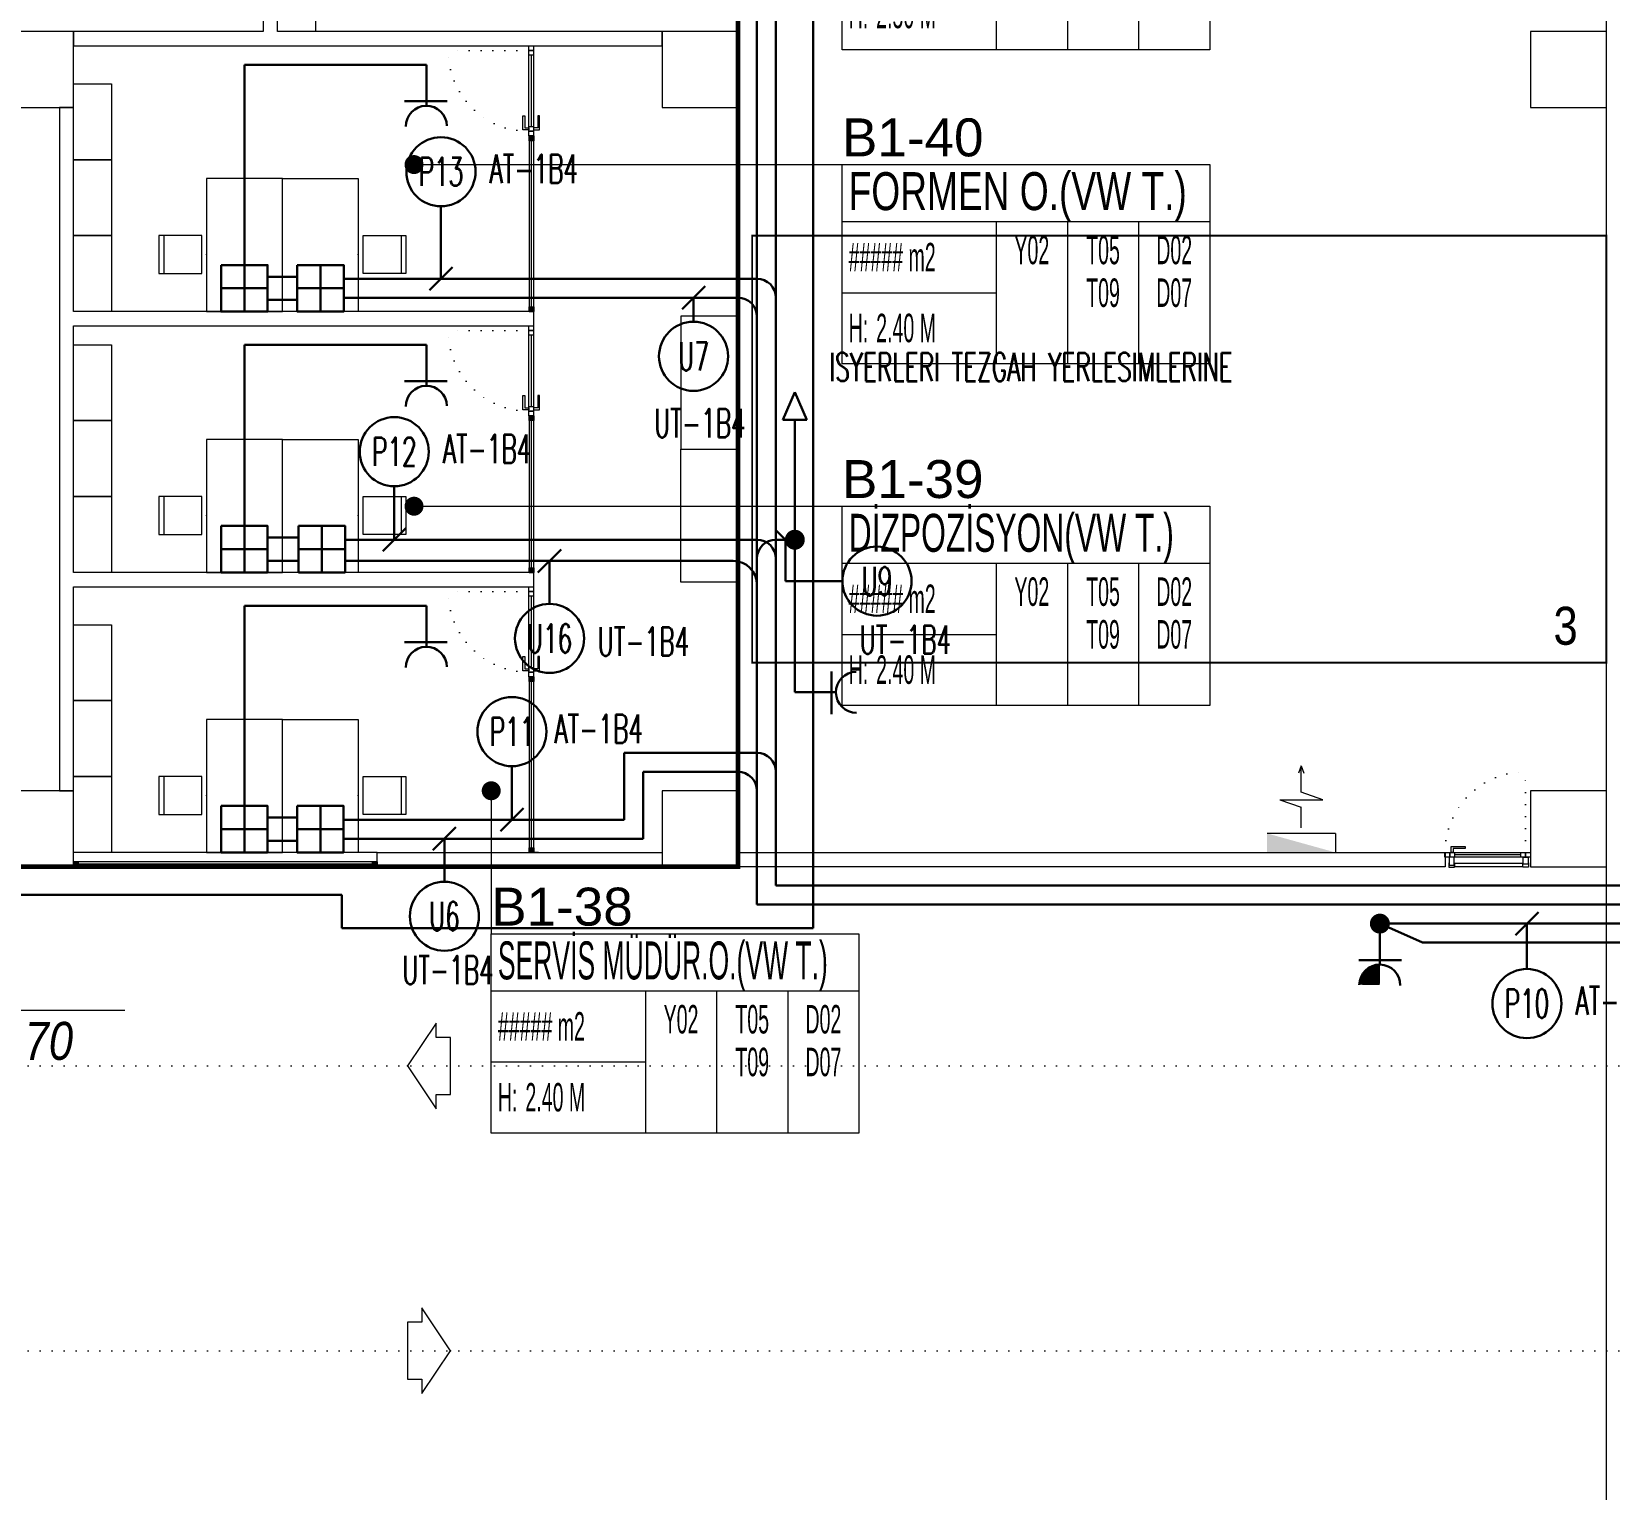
# Model space of a CAD drawing. Header units: metres. Extents: x -13194 to 152406, y -14653 to 29421.
# Drawn here: x 59696 to 61358, y 144 to 1680 of the extents above; entities that cross this region are included whole.
import ezdxf
from ezdxf.enums import TextEntityAlignment as Align
from ezdxf.xclip import XClip

# ---------------------------------------------------------------- set-up
doc = ezdxf.new("R2010")
doc.units = ezdxf.units.M
doc.header["$LTSCALE"] = 100
doc.header["$MEASUREMENT"] = 0
doc.header["$XCLIPFRAME"] = 0
for name, pattern in [('DOT2', [0.125, 0, -0.125]), ('DOT5', [0.75, 0, -0.75]), ('HIDDEN', [0.375, 0.25, -0.125])]:
    doc.linetypes.add(name, pattern=pattern)
doc.layers.get('0').update_dxf_attribs({"color": 9, "lineweight": 9})
for name, color, linetype, lineweight in [('00', 9, 'Continuous', 9), ('01', 9, 'Continuous', 9), ('05', 9, 'Continuous', 9), ('06B', 9, 'Continuous', 9), ('06D', 9, 'Continuous', 9), ('10', 9, 'Continuous', 9), ('15', 9, 'Continuous', 9), ('20', 9, 'DOT2', 9), ('21', 9, 'Continuous', 9), ('21_mahal200', 9, 'Continuous', 9), ('32-ekipman', 9, 'Continuous', 9), ('E-DUVARA MONTE PRİZ KUTUSU', 7, 'Continuous', 30), ('E-ETANŞ PRİZ', 7, 'Continuous', 30), ('E-KABLO', 7, 'Continuous', 30), ('E-LINYE', 7, 'Continuous', 30), ('E-PRİZ', 7, 'Continuous', 30)]:
    doc.layers.add(name, color=color, linetype=linetype, lineweight=lineweight)
doc.styles.add('Arial', font='arial.ttf', dxfattribs={"height": 2.5})
doc.styles.add('E-YAZI', font='txttw.shx')
doc.styles.add('MuuM_TEXT-ITALIC', font='ARIALNI.TTF')
doc.styles.add('MuuM_TEXT-STANDART', font='ARIALN.TTF')
doc.dimstyles.new('MuuM_DIM200', dxfattribs={"dimscale": 20, "dimtxt": 2, "dimasz": 1, "dimexe": 1, "dimexo": 1, "dimgap": 1, "dimtad": 1, "dimdec": 1, "dimrnd": 0.5, "dimdsep": 46, "dimtxsty": 'MuuM_TEXT-STANDART', "dimblk": 'ARCHTICK', "dimcen": 0, "dimdle": 0.15, "dimclrd": 256, "dimclre": 256, "dimclrt": 256, "dimadec": 0, "dimazin": 0, "dimtfac": 5, "dimtdec": 1, "dimtix": 1, "dimtmove": 2, "dimatfit": 3, "dimldrblk": 'DOT', "dimfxl": 3, "dimfxlon": 1, "dimtolj": 1, "dimlwd": -1, "dimlwe": -1, "dimarcsym": 0})

# ---------------------------------------------------------------- blocks, each defined once
blk = doc.blocks.new('10_DUVARA MONTE PRİZ KUTUSU')
at = {"layer": 'E-DUVARA MONTE PRİZ KUTUSU', "color": 4}
for p, q in [((0, 24.5), (0, -24.5)), ((24.5, 0), (-24.5, 0))]:
    blk.add_line(p, q, dxfattribs=at)
blk.add_lwpolyline([(-24.5, -24.5), (24.5, -24.5), (24.5, 24.5), (-24.5, 24.5)], close=True, dxfattribs=at)
blk = doc.blocks.new('100_PRİZ')
at = {"layer": 'E-PRİZ', "color": 4}
for p, q in [((-1.223, 2.136), (1.279, 2.136)), ((0, 2.4), (0, 0))]:
    blk.add_line(p, q, dxfattribs=at)
blk.add_arc((0, 3.6), 1.2, 180.75513, 0.75513, dxfattribs=at)
blk = doc.blocks.new('100_ETANŞ PRİZ')
at = {"layer": 'E-ETANŞ PRİZ', "color": 4}
for p, q in [((-1.223, 2.136), (1.279, 2.136)), ((0, 2.4), (0, 0))]:
    blk.add_line(p, q, dxfattribs=at)
at = {"layer": 'E-ETANŞ PRİZ', "color": 4, "const_width": 1.2}
blk.add_lwpolyline([(0.01, 3, -0.414214), (-0.6, 3.59)], format="xyb", dxfattribs=at)
at = {"layer": 'E-ETANŞ PRİZ', "color": 4}
blk.add_arc((0, 3.6), 1.2, 180.75513, 0.75513, dxfattribs=at)
blk = doc.blocks.new('p-kolon_80x80')
blk.add_lwpolyline([(-40, -40), (40, -40), (40, 40), (-40, 40)], close=True)
blk = doc.blocks.new('1.bod.mimari.elk')
at = {"layer": '01'}
for p in [(3700, -6990), (4400, -6990), (5315, -6990), (3700, -7790), (4400, -7790), (5315, -7790)]:
    blk.add_blockref('p-kolon_80x80', p, dxfattribs=at)
blk = doc.blocks.new('p-dilatasyon yeri')
at = {"layer": '06D'}
blk.add_lwpolyline([(5355, 80), (5355, 6454.5)], dxfattribs=at)
blk = doc.blocks.new('gr-p-birim')
blk.add_lwpolyline([(-0.5, -0.5), (0.5, -0.5), (0.5, 0.5), (-0.5, 0.5)], close=True)
blk = doc.blocks.new('YD-72-20')
at = {"linetype": 'Continuous'}
for p, q in [((0, 0.714), (-0.028, 0.634)), ((0, 0.714), (0.028, 0.634)), ((0, 0.434), (0, 0.714)), ((-0.225, 0.355), (0.225, 0.355)), ((-0.225, 0.355), (0, 0.276)), ((0.225, 0.355), (0, 0.434)), ((0, 0.058), (0, 0.276)), ((0.36, 0), (-0.36, 0)), ((0.36, 0), (0.36, -0.2))]:
    blk.add_line(p, q, dxfattribs=at)
blk.add_solid([(0.36, -0.2), (-0.36, 0), (-0.36, -0.2)])
blk = doc.blocks.new('b1 yan.dol')
at = {"xscale": 100, "yscale": 100, "zscale": 100}
blk.add_blockref('YD-72-20', (61033.6, -18676.4), dxfattribs=at)
blk = doc.blocks.new('K-AL-01A')
at = {"layer": '06B'}
blk.add_lwpolyline([(2634.7, 4254.3), (2634.7, 4260.5), (2619.7, 4260.5), (2619.7, 4258.6), (2632.5, 4258.6), (2632.5, 4258.6), (2632.5, 4254.3), (2634.7, 4254.3)], dxfattribs=at)
at = {"layer": '06D'}
for p, q in [((2638, 4254.3), (2551.1, 4254.3)), ((2551.1, 4249.3), (2638, 4249.3))]:
    blk.add_line(p, q, dxfattribs=at)
for points in [[(2553.6, 4243.2), (2553, 4243.2), (2553, 4239.2, 0.414214), (2553.3, 4238.8), (2558.8, 4238.8, 0.414214), (2559.2, 4239.2), (2559.2, 4243.2), (2558.6, 4243.2)], [(2636.6, 4243.2), (2637.2, 4243.2), (2637.2, 4239.2, -0.414214), (2636.8, 4238.8), (2631.3, 4238.8, -0.414214), (2631, 4239.2), (2631, 4243.2), (2631.6, 4243.2)]]:
    blk.add_lwpolyline(points, format="xyb", dxfattribs=at)
for points in [[(2553.6, 4241.8), (2558.6, 4241.8), (2558.6, 4249.3), (2553.6, 4249.3)], [(2631, 4239.4), (2559.2, 4239.4), (2559.2, 4242.5), (2631, 4242.5)], [(2636.6, 4240.7), (2631.6, 4240.7), (2631.6, 4249.3), (2636.6, 4249.3)]]:
    blk.add_lwpolyline(points, close=True, dxfattribs=at)
at = {"layer": '10'}
for points in [[(2551.1, 4254.3), (2551.1, 4249.3), (2556.1, 4249.3), (2556.1, 4254.3)], [(2556.1, 4254.3), (2556.1, 4249.3), (2561.1, 4249.3), (2561.1, 4254.3)], [(2631.1, 4254.3), (2631.1, 4249.3), (2636.1, 4249.3), (2636.1, 4254.3)], [(2636.1, 4254.3), (2636.1, 4249.3), (2641.1, 4249.3), (2641.1, 4254.3)]]:
    blk.add_lwpolyline(points, close=True, dxfattribs=at)
at = {"layer": '15'}
blk.add_lwpolyline([(2561.1, 4251.8), (2631.1, 4251.8)], dxfattribs=at)
at = {"layer": '20'}
blk.add_lwpolyline([(2556.1, 4254.3), (2556.1, 4339.3)], dxfattribs=at)
blk.add_arc((2556.1, 4254.3), 85, 0, 90, dxfattribs=at)
blk = doc.blocks.new('0_elevationtarget-p-bk')
h = blk.add_hatch(color=250)
h.paths.add_polyline_path([(1.875, 0, 0.414214), (0, 1.875), (0, 0)])
h.paths.add_polyline_path([(0, 0), (-1.875, 0, 0.414214), (0, -1.875)])
blk.add_line((0, -2.625), (0, 2.625))
blk.add_lwpolyline([(12.453, 0), (-3, 0)])
blk.add_circle((0, 0), 1.875)
at = {"style": 'Arial'}
blk.add_attdef('BITMISKOT', text='', height=2, dxfattribs=at).set_placement((4.5, 0), align=Align.BOTTOM_LEFT)
at = {"style": 'MuuM_TEXT-ITALIC'}
blk.add_attdef('FINISHINGFLOORLEVEL', text='', height=2, dxfattribs=at).set_placement((4.5, -0.592), align=Align.TOP_LEFT)
blk = doc.blocks.new('0_arrow1')
at = {"linetype": 'ByBlock', "lineweight": -2}
blk.add_lwpolyline([(15, -22.5), (-15, -22.5), (-15, -15), (-22.5, -15), (0, 0), (22.5, -15), (15, -15)], close=True, dxfattribs=at)
blk.add_point((0, 0))
blk = doc.blocks.new('prf-10x10')
blk.add_lwpolyline([(-5, -5), (5, -5), (5, 5), (-5, 5)], close=True)
at = {"color": 255}
blk.add_solid([(-5, -5), (5, -5), (-5, 5), (5, 5)], dxfattribs=at)
at = {"layer": '10'}
blk.add_point((0, 0), dxfattribs=at)
blk = doc.blocks.new('*U405')
at = {"layer": '06D'}
blk.add_lwpolyline([(-2.5, 320), (2.5, 320), (2.5, 0), (-2.5, 0)], close=True, dxfattribs=at)
at = {"layer": '15'}
blk.add_lwpolyline([(0, 315), (0, 5)], dxfattribs=at)
at = {"layer": '10', "xscale": 0.5, "yscale": 0.5, "rotation": 90}
for p in [(0, 317.5), (0, 2.5)]:
    blk.add_blockref('prf-10x10', p, dxfattribs=at)
blk = doc.blocks.new('p-al-01')
at = {"layer": '06B'}
for points in [[(27, 4.3), (27, 10.6), (42, 10.6), (42, 8.7), (29.3, 8.7), (29.3, 8.7), (29.3, 4.3), (27, 4.3)], [(27, -0.7), (27, -6.9), (42, -6.9), (42, -5), (29.3, -5), (29.3, -5), (29.3, -0.7), (27, -0.7)]]:
    blk.add_lwpolyline(points, dxfattribs=at)
at = {"layer": '06D'}
for p, q in [((115.7, 4.3), (28.8, 4.3)), ((28.8, -0.7), (115.7, -0.7))]:
    blk.add_line(p, q, dxfattribs=at)
at = {"layer": '10'}
for points in [[(25.7, -0.7), (25.7, 4.3), (20.7, 4.3), (20.7, -0.7)], [(30.7, -0.7), (30.7, 4.3), (25.7, 4.3), (25.7, -0.7)], [(110.7, -0.7), (110.7, 4.3), (105.7, 4.3), (105.7, -0.7)], [(115.7, -0.7), (115.7, 4.3), (110.7, 4.3), (110.7, -0.7)]]:
    blk.add_lwpolyline(points, close=True, dxfattribs=at)
at = {"layer": '15'}
blk.add_lwpolyline([(105.7, 1.8), (30.7, 1.8)], dxfattribs=at)
at = {"layer": '20'}
blk.add_lwpolyline([(110.7, -0.7), (110.7, -85.7)], dxfattribs=at)
blk.add_arc((110.7, -0.7), 85, 180, 270, dxfattribs=at)
blk = doc.blocks.new('*U413')
at = {"layer": '06D'}
blk.add_lwpolyline([(-2.5, 185), (2.5, 185), (2.5, 0), (-2.5, 0)], close=True, dxfattribs=at)
at = {"layer": '15'}
blk.add_lwpolyline([(0, 180), (0, 5)], dxfattribs=at)
at = {"layer": '10', "xscale": 0.5, "yscale": 0.5, "rotation": 90}
for p in [(0, 182.5), (0, 2.5)]:
    blk.add_blockref('prf-10x10', p, dxfattribs=at)
blk = doc.blocks.new('*U414')
at = {"layer": '06D'}
blk.add_lwpolyline([(-2.5, 165), (2.5, 165), (2.5, 0), (-2.5, 0)], close=True, dxfattribs=at)
at = {"layer": '15'}
blk.add_lwpolyline([(0, 160), (0, 5)], dxfattribs=at)
at = {"layer": '10', "xscale": 0.5, "yscale": 0.5, "rotation": 90}
for p in [(0, 162.5), (0, 2.5)]:
    blk.add_blockref('prf-10x10', p, dxfattribs=at)
blk = doc.blocks.new('p-sandalye')
blk.add_line((-45, 20), (-45, -20))
blk.add_lwpolyline([(-5, 20), (-50, 20), (-50, -20), (-5, -20)], close=True)
blk.add_point((0, 0.1))
blk = doc.blocks.new('p-masa_servis')
at = {"linetype": 'DOT5'}
blk.add_lwpolyline([(0, 0), (0, 0)], dxfattribs=at)
blk.add_lwpolyline([(0, 0), (0, -80), (140, -80), (140, 0)], close=True)
for p, rotation in [((60, 0), 270), ((50, -110.1), 2.073722e-10)]:
    blk.add_blockref('p-sandalye', p, dxfattribs=dict(rotation=rotation))
blk = doc.blocks.new('p-birim')
blk.add_lwpolyline([(0, 0), (1, 0), (1, 1), (0, 1)], close=True)
blk = doc.blocks.new('_ArchTick')
at = {"color": 0, "linetype": 'ByBlock', "const_width": 0.15}
blk.add_lwpolyline([(-0.5, -0.5), (0.5, 0.5)], dxfattribs=at)
blk = doc.blocks.new('_Dot')
at = {"color": 0, "linetype": 'ByBlock', "lineweight": -2}
blk.add_line((-0.5, 0), (-1, 0), dxfattribs=at)
at = {"color": 0, "linetype": 'ByBlock', "const_width": 0.5}
blk.add_lwpolyline([(-0.25, 0, 1), (0.25, 0, 1)], format="xyb", close=True, dxfattribs=at)
blk = doc.blocks.new('0_roomno2')
blk.add_lwpolyline([(19.375, -10.5), (0, -10.5), (0, 0), (19.375, 0)], close=True)
for points in [[(0, -3), (19.375, -3)], [(8.125, -3), (8.125, -10.5)], [(11.875, -3), (11.875, -10.5)], [(15.625, -3), (15.625, -10.5)], [(0, -6.75), (8.125, -6.75)]]:
    blk.add_lwpolyline(points)
at = {"style": 'MuuM_TEXT-STANDART', "width": 0.6}
blk.add_text('H:', height=1.5, dxfattribs=at).set_placement((0.35, -8.608), align=Align.MIDDLE_LEFT)
at = {"style": 'Arial'}
blk.add_attdef('ODANO', (0, 1.17), '', height=2, dxfattribs=at)
blk.add_attdef('MEKANADI', text='', height=2, dxfattribs=at).set_placement((0.35, -3), align=Align.BOTTOM_LEFT)
at = {"style": 'MuuM_TEXT-STANDART', "width": 0.6}
for tag, p in [('M2', (0.35, -4.875)), ('TEMIZTAVANYUKSEKLIGI', (1.8, -8.608))]:
    blk.add_attdef(tag, text='', height=1.5, dxfattribs=at).set_placement(p, align=Align.MIDDLE_LEFT)
for tag, p in [('YER01', (10, -4.5)), ('TAVAN01', (13.75, -4.5)), ('DUVAR01', (17.5, -4.5)), ('YER02', (10, -6.75)), ('TAVAN02', (13.75, -6.75)), ('DUVAR02', (17.5, -6.75)), ('YER03', (10, -9)), ('TAVAN03', (13.75, -9)), ('DUVAR03', (17.5, -9))]:
    blk.add_attdef(tag, text='', height=1.5, dxfattribs=at).set_placement(p, align=Align.MIDDLE_CENTER)
blk = doc.blocks.new('1.bod.mimari1.elk')
at = {"layer": '00'}
for points in [[(3939.87, -6410), (3939.87, -6950), (3740, -6950), (3740, -6965), (4360, -6965), (4360, -6950), (3954.87, -6950), (3954.87, -6670), (4425, -6670), (4425, -6770), (4440, -6770), (4439.75, -6615), (4425, -6615), (4425, -6655), (3954.87, -6655), (3954.87, -6435), (4425, -6435), (4439.75, -6435), (4439.75, -6435), (4440, -6410), (4425, -6410), (4425, -6420), (3954.87, -6420), (3954.87, -6410)], [(4225, -7245), (3740, -7245), (3740, -7030), (3725, -7030), (3725, -7750), (3740, -7750), (3740, -7535), (4225, -7535), (4225, -7520), (3740, -7520), (3740, -7260), (4225, -7260)], [(4360, -7815), (4360, -7815), (4360, -7830), (4060, -7830), (4060, -7815), (4360, -7815)], [(5185, -7830), (4440, -7830), (4440, -7815), (5185, -7815)]]:
    blk.add_lwpolyline(points, close=True, dxfattribs=at)
blk.add_lwpolyline([(4230, -7815), (4225, -7815)], dxfattribs=at)
at = {"layer": '06D', "linetype": 'DOT2'}
for points in [[(2500, -1650), (2500, -7740, 0.4142136), (3100, -8340), (12425, -8340)], [(2800, -1678.64), (2800, -7740, 0.4142136), (3100, -8040), (11395.6, -8040)]]:
    blk.add_lwpolyline(points, format="xyb", dxfattribs=at)
at = {"layer": '06D', "color": 89, "linetype": 'HIDDEN', "true_color": 0x2e4d23, "const_width": 2}
blk.add_lwpolyline([(5355, -7165), (4455, -7165), (4455, -7615), (5355, -7615)], close=True, dxfattribs=at)
at = {"layer": '06D'}
blk.add_lwpolyline([(4060, -7815), (3740, -7815)], dxfattribs=at)
at = {"layer": '20', "ltscale": 2, "const_width": 5}
blk.add_lwpolyline([(4440, -7830), (3660, -7830), (3660, -4550), (4440, -4550)], close=True, dxfattribs=at)
blk.add_blockref('p-dilatasyon yeri', (0, -8630))
at = {"xscale": -1}
for name, p, rotation in [('p-al-01', (4220.4, -7080.67), 270), ('*U413', (4222.5, -7060), 180), ('p-al-01', (4220.4, -7375.67), 270), ('*U414', (4222.5, -7355), 180), ('p-al-01', (4220.4, -7650.67), 270), ('*U413', (4222.5, -7630), 180), ('*U405', (3740, -7827.5), 270)]:
    blk.add_blockref(name, p, dxfattribs=dict(at, rotation=rotation))
blk.add_blockref('K-AL-01A', (7826.08, -12069.27), dxfattribs=at)
at = {"layer": '05', "rotation": 180}
for name, p, xscale, yscale in [('gr-p-birim', (3974.87, -6810), -40, 280), ('gr-p-birim', (3760, -7045), -40, 80), ('gr-p-birim', (3760, -7125), -40, 80), ('gr-p-birim', (3760, -7205), -40, 80), ('gr-p-birim', (3760, -7320), -40, 80), ('gr-p-birim', (3760, -7400), -40, 80), ('p-birim', (4380, -7390.07), -60.00000000000003, 140), ('gr-p-birim', (3760, -7480), -40, 80), ('gr-p-birim', (3760, -7615), -40, 80), ('gr-p-birim', (3760, -7695), -40, 80), ('gr-p-birim', (3760, -7775), -40, 80)]:
    blk.add_blockref(name, p, dxfattribs=dict(at, xscale=xscale, yscale=yscale))
at = {"layer": '05'}
ref = blk.add_blockref('p-masa_servis', (3880, -7245), dxfattribs=dict(at, rotation=90))
XClip(ref).set_block_clipping_path([(-55.5106706136, -84.5585723777), (163.3295749435, 61.9818189005)])
ref = blk.add_blockref('p-masa_servis', (4040, -7245), dxfattribs=dict(at, xscale=-1, rotation=270))
XClip(ref).set_block_clipping_path([(-55.5106706136, -84.5585723777), (163.3295749435, 61.9818189005)])
at = {"layer": '05', "xscale": 60.00000000000003, "yscale": 140}
blk.add_blockref('p-birim', (4380, -7390), dxfattribs=at)
at = {"layer": '05'}
ref = blk.add_blockref('p-masa_servis', (3880, -7520), dxfattribs=dict(at, rotation=90))
XClip(ref).set_block_clipping_path([(-55.5106706136, -84.5585723777), (163.3295749435, 61.9818189005)])
ref = blk.add_blockref('p-masa_servis', (4040, -7520), dxfattribs=dict(at, xscale=-1, rotation=270))
XClip(ref).set_block_clipping_path([(-55.5106706136, -84.5585723777), (163.3295749435, 61.9818189005)])
ref = blk.add_blockref('p-masa_servis', (3880, -7815), dxfattribs=dict(at, rotation=90.00000000000001))
XClip(ref).set_block_clipping_path([(-55.5106706136, -84.5585723777), (163.3295749435, 61.9818189005)])
ref = blk.add_blockref('p-masa_servis', (4040, -7815), dxfattribs=dict(at, xscale=-1, rotation=270))
XClip(ref).set_block_clipping_path([(-55.5106706136, -84.5585723777), (163.3295749435, 61.9818189005)])
at = {"layer": '06D', "xscale": -2, "yscale": 2, "zscale": 2}
for p, rotation in [((4092, -8040), 90), ((4137, -8340), 270)]:
    blk.add_blockref('0_arrow1', p, dxfattribs=dict(at, rotation=rotation))
at = {"layer": '21'}
ref = blk.add_blockref('0_elevationtarget-p-bk', (3545.02, -7981.68), dxfattribs=dict(at, xscale=20, yscale=20, zscale=20))
ref.add_attrib('FINISHINGFLOORLEVEL', '-7.70', dxfattribs={"layer": '0', "height": 40, "style": 'MuuM_TEXT-ITALIC'}).set_placement((3635.02, -7993.53), align=Align.TOP_LEFT)
at = {"layer": '21_mahal200'}
ref = blk.add_blockref('0_roomno2', (4549.65, -6759.28), dxfattribs=dict(at, xscale=20, yscale=20, zscale=20))
ref.add_attrib('ODANO', 'B1-33', (4549.65, -6750.64), dxfattribs={"layer": '0', "height": 40, "style": 'Arial'})
ref.add_attrib('MEKANADI', 'MOTOR. O.(VW T.)', dxfattribs={"layer": '0', "height": 40, "style": 'Arial', "width": 0.6}).set_placement((4556.65, -6819.28), align=Align.BOTTOM_LEFT)
ref.add_attrib('M2', '##### m2', dxfattribs={"layer": '0', "height": 30, "style": 'MuuM_TEXT-STANDART', "width": 0.6}).set_placement((4556.65, -6856.78), align=Align.MIDDLE_LEFT)
ref.add_attrib('TEMIZTAVANYUKSEKLIGI', '2.50 M', dxfattribs={"layer": '0', "height": 30, "style": 'MuuM_TEXT-STANDART', "width": 0.6}).set_placement((4585.65, -6931.44), align=Align.MIDDLE_LEFT)
ref.add_attrib('YER01', 'Y02', dxfattribs={"layer": '0', "height": 30, "style": 'MuuM_TEXT-STANDART', "width": 0.6}).set_placement((4749.65, -6849.28), align=Align.MIDDLE_CENTER)
ref.add_attrib('TAVAN01', 'T05', dxfattribs={"layer": '0', "height": 30, "style": 'MuuM_TEXT-STANDART', "width": 0.6}).set_placement((4824.65, -6849.28), align=Align.MIDDLE_CENTER)
ref.add_attrib('DUVAR01', 'D02', dxfattribs={"layer": '0', "height": 30, "style": 'MuuM_TEXT-STANDART', "width": 0.6}).set_placement((4899.65, -6849.28), align=Align.MIDDLE_CENTER)
ref.add_attrib('TAVAN02', 'T09', dxfattribs={"layer": '0', "height": 30, "style": 'MuuM_TEXT-STANDART', "width": 0.6}).set_placement((4824.65, -6894.28), align=Align.MIDDLE_CENTER)
ref.add_attrib('DUVAR02', 'D07', dxfattribs={"layer": '0', "height": 30, "style": 'MuuM_TEXT-STANDART', "width": 0.6}).set_placement((4899.65, -6894.28), align=Align.MIDDLE_CENTER)
ref = blk.add_blockref('0_roomno2', (4549.65, -7090.16), dxfattribs=dict(at, xscale=20, yscale=20, zscale=20))
ref.add_attrib('ODANO', 'B1-40', (4549.65, -7081.52), dxfattribs={"layer": '0', "height": 40, "style": 'Arial'})
ref.add_attrib('MEKANADI', 'FORMEN O.(VW T.)', dxfattribs={"layer": '0', "height": 40, "style": 'Arial', "width": 0.7}).set_placement((4556.65, -7150.16), align=Align.BOTTOM_LEFT)
ref.add_attrib('M2', '##### m2', dxfattribs={"layer": '0', "height": 30, "style": 'MuuM_TEXT-STANDART', "width": 0.6}).set_placement((4556.65, -7187.66), align=Align.MIDDLE_LEFT)
ref.add_attrib('TEMIZTAVANYUKSEKLIGI', '2.40 M', dxfattribs={"layer": '0', "height": 30, "style": 'MuuM_TEXT-STANDART', "width": 0.6}).set_placement((4585.65, -7262.32), align=Align.MIDDLE_LEFT)
ref.add_attrib('YER01', 'Y02', dxfattribs={"layer": '0', "height": 30, "style": 'MuuM_TEXT-STANDART', "width": 0.6}).set_placement((4749.65, -7180.16), align=Align.MIDDLE_CENTER)
ref.add_attrib('TAVAN01', 'T05', dxfattribs={"layer": '0', "height": 30, "style": 'MuuM_TEXT-STANDART', "width": 0.6}).set_placement((4824.65, -7180.16), align=Align.MIDDLE_CENTER)
ref.add_attrib('DUVAR01', 'D02', dxfattribs={"layer": '0', "height": 30, "style": 'MuuM_TEXT-STANDART', "width": 0.6}).set_placement((4899.65, -7180.16), align=Align.MIDDLE_CENTER)
ref.add_attrib('TAVAN02', 'T09', dxfattribs={"layer": '0', "height": 30, "style": 'MuuM_TEXT-STANDART', "width": 0.6}).set_placement((4824.65, -7225.16), align=Align.MIDDLE_CENTER)
ref.add_attrib('DUVAR02', 'D07', dxfattribs={"layer": '0', "height": 30, "style": 'MuuM_TEXT-STANDART', "width": 0.6}).set_placement((4899.65, -7225.16), align=Align.MIDDLE_CENTER)
ref = blk.add_blockref('0_roomno2', (4549.65, -7450.18), dxfattribs=dict(at, xscale=20, yscale=20, zscale=20))
ref.add_attrib('ODANO', 'B1-39', (4549.65, -7441.53), dxfattribs={"layer": '0', "height": 40, "style": 'Arial'})
ref.add_attrib('MEKANADI', 'DİZPOZİSYON(VW T.)', dxfattribs={"layer": '0', "height": 40, "style": 'Arial', "width": 0.6}).set_placement((4556.65, -7510.18), align=Align.BOTTOM_LEFT)
ref.add_attrib('M2', '##### m2', dxfattribs={"layer": '0', "height": 30, "style": 'MuuM_TEXT-STANDART', "width": 0.6}).set_placement((4556.65, -7547.68), align=Align.MIDDLE_LEFT)
ref.add_attrib('TEMIZTAVANYUKSEKLIGI', '2.40 M', dxfattribs={"layer": '0', "height": 30, "style": 'MuuM_TEXT-STANDART', "width": 0.6}).set_placement((4585.65, -7622.34), align=Align.MIDDLE_LEFT)
ref.add_attrib('YER01', 'Y02', dxfattribs={"layer": '0', "height": 30, "style": 'MuuM_TEXT-STANDART', "width": 0.6}).set_placement((4749.65, -7540.18), align=Align.MIDDLE_CENTER)
ref.add_attrib('TAVAN01', 'T05', dxfattribs={"layer": '0', "height": 30, "style": 'MuuM_TEXT-STANDART', "width": 0.6}).set_placement((4824.65, -7540.18), align=Align.MIDDLE_CENTER)
ref.add_attrib('DUVAR01', 'D02', dxfattribs={"layer": '0', "height": 30, "style": 'MuuM_TEXT-STANDART', "width": 0.6}).set_placement((4899.65, -7540.18), align=Align.MIDDLE_CENTER)
ref.add_attrib('TAVAN02', 'T09', dxfattribs={"layer": '0', "height": 30, "style": 'MuuM_TEXT-STANDART', "width": 0.6}).set_placement((4824.65, -7585.18), align=Align.MIDDLE_CENTER)
ref.add_attrib('DUVAR02', 'D07', dxfattribs={"layer": '0', "height": 30, "style": 'MuuM_TEXT-STANDART', "width": 0.6}).set_placement((4899.65, -7585.18), align=Align.MIDDLE_CENTER)
ref = blk.add_blockref('0_roomno2', (4180.05, -7900.75), dxfattribs=dict(at, xscale=20, yscale=20, zscale=20))
ref.add_attrib('ODANO', 'B1-38', (4180.05, -7892.11), dxfattribs={"layer": '0', "height": 40, "style": 'Arial'})
ref.add_attrib('MEKANADI', 'SERVİS MÜDÜR.O.(VW T.)', dxfattribs={"layer": '0', "height": 40, "style": 'Arial', "width": 0.5}).set_placement((4187.05, -7960.75), align=Align.BOTTOM_LEFT)
ref.add_attrib('M2', '##### m2', dxfattribs={"layer": '0', "height": 30, "style": 'MuuM_TEXT-STANDART', "width": 0.6}).set_placement((4187.05, -7998.25), align=Align.MIDDLE_LEFT)
ref.add_attrib('TEMIZTAVANYUKSEKLIGI', '2.40 M', dxfattribs={"layer": '0', "height": 30, "style": 'MuuM_TEXT-STANDART', "width": 0.6}).set_placement((4216.05, -8072.91), align=Align.MIDDLE_LEFT)
ref.add_attrib('YER01', 'Y02', dxfattribs={"layer": '0', "height": 30, "style": 'MuuM_TEXT-STANDART', "width": 0.6}).set_placement((4380.05, -7990.75), align=Align.MIDDLE_CENTER)
ref.add_attrib('TAVAN01', 'T05', dxfattribs={"layer": '0', "height": 30, "style": 'MuuM_TEXT-STANDART', "width": 0.6}).set_placement((4455.05, -7990.75), align=Align.MIDDLE_CENTER)
ref.add_attrib('DUVAR01', 'D02', dxfattribs={"layer": '0', "height": 30, "style": 'MuuM_TEXT-STANDART', "width": 0.6}).set_placement((4530.05, -7990.75), align=Align.MIDDLE_CENTER)
ref.add_attrib('TAVAN02', 'T09', dxfattribs={"layer": '0', "height": 30, "style": 'MuuM_TEXT-STANDART', "width": 0.6}).set_placement((4455.05, -8035.75), align=Align.MIDDLE_CENTER)
ref.add_attrib('DUVAR02', 'D07', dxfattribs={"layer": '0', "height": 30, "style": 'MuuM_TEXT-STANDART', "width": 0.6}).set_placement((4530.05, -8035.75), align=Align.MIDDLE_CENTER)
at = {"layer": '32-ekipman'}
blk.add_blockref('b1 yan.dol', (-56000, 10881.42), dxfattribs=at)
at = {"layer": '21', "style": 'MuuM_TEXT-STANDART'}
blk.add_text('3', height=40, dxfattribs=at).set_placement((5324.81, -7608.11), align=Align.BOTTOM_RIGHT)
at = {"layer": '21_mahal200'}
for points in [[(4098.72, -7090.16), (4549.65, -7090.16)], [(4098.72, -7450.18), (4549.65, -7450.18)], [(4180.05, -7750), (4180.05, -7900.75)]]:
    blk.add_leader(points, dimstyle='MuuM_DIM200', override={"dimasz": 1, "dimfxl": 10}, dxfattribs=at)

msp = doc.modelspace()

# ---------------------------------------------------------------- linework, layer by layer
at = {"layer": 'E-KABLO', "color": 4}
for p, q in [((60460, 3320), (60460, 1124.5)), ((59975.6, 1397.2), (59944.5, 1397.2)), ((60024.6, 1399.5), (60440, 1399.5)), ((60500, 1300), (60487.3, 1270.7)), ((60500, 1300), (60512.7, 1270.7)), ((60512.7, 1270.7), (60487.3, 1270.7)), ((60500, 1270.7), (60500, 1144.5)), ((60480, 1144.5), (60500, 1144.5)), ((60500, 1144.5), (60500, 983.8)), ((59977.1, 1122.2), (59944.5, 1122.2)), ((60026.1, 1122.2), (60435, 1122.2)), ((60460, 1124.5), (60460, 760)), ((60340, 829.5), (60340, 900)), ((60340, 900), (60440, 900)), ((59975.5, 827.2), (59944.5, 827.2)), ((60024.5, 829.5), (60340, 829.5)), ((62040, 760), (60460, 760))]:
    msp.add_line(p, q, dxfattribs=at)
at = {"layer": 'E-KABLO', "color": 6}
for p, q in [((60519.3, 735.3), (60519.3, 3266.3)), ((60480, 2244.5), (60480, 780)), ((60111.7, 1645), (59920, 1645)), ((59920, 1434), (59920, 1645)), ((59975.6, 1421.7), (59944.5, 1421.7)), ((60024.6, 1419.5), (60460, 1419.5)), ((59920, 1350), (60111.7, 1350)), ((59920, 1159), (59920, 1350)), ((59977.1, 1146.7), (59944.5, 1146.7)), ((60026.1, 1144.5), (60460, 1144.5)), ((59920, 1075), (60111.7, 1075)), ((59920, 864), (59920, 1075)), ((60320, 849.5), (60320, 920)), ((60320, 920), (60460, 920)), ((59975.5, 851.7), (59944.5, 851.7)), ((60024.5, 849.5), (60320, 849.5)), ((60022.8, 770.2), (58590.9, 770.2)), ((60022.8, 770.2), (60022.8, 735.3)), ((61749.2, 780), (60480, 780)), ((60022.8, 735.3), (60519.3, 735.3)), ((62020, 740), (61116.3, 740)), ((61116.3, 740), (61161.4, 720)), ((62084.2, 720), (61161.4, 720))]:
    msp.add_line(p, q, dxfattribs=at)
at = {"layer": 'E-KABLO', "color": 4, "const_width": 10.5}
for points in [[(60494.7, 1144.5, 1), (60505.2, 1144.5, 1)], [(61111.1, 740, 1), (61121.6, 740, 1)]]:
    msp.add_lwpolyline(points, format="xyb", close=True, dxfattribs=at)
at = {"layer": 'E-KABLO', "color": 6}
for centre in [(60460, 1399.5), (60460, 1124.5), (60460, 900)]:
    msp.add_arc(centre, 20, 0, 90, dxfattribs=at)
at = {"layer": 'E-KABLO', "color": 4}
for centre, radius, start, end in [((60440, 1379.5), 20, 0, 90), ((60480, 1124.5), 20, 90, 180), ((60435, 1097.2), 25, 0, 90), ((60440, 880), 20, 0, 90)]:
    msp.add_arc(centre, radius, start, end, dxfattribs=at)
at = {"layer": 'E-LINYE', "color": 7, "linetype": 'Continuous'}
for p, q in [((60127.1, 1495.9), (60127.1, 1419.5)), ((60114.9, 1407.4), (60139.2, 1431.6)), ((60381.1, 1387.4), (60405.4, 1411.6)), ((60393.2, 1374.2), (60393.2, 1399.5)), ((60077.9, 1200.9), (60077.9, 1144.5)), ((60065.8, 1132.4), (60090, 1156.6)), ((60480.3, 1154.2), (60499.7, 1134.8)), ((60229.3, 1110.1), (60253.6, 1134.4)), ((60490, 1144.5), (60490, 1100.9)), ((60241.5, 1076.9), (60241.5, 1122.2)), ((60550.1, 1100.9), (60490, 1100.9)), ((60201.9, 905.9), (60201.9, 849.5)), ((60189.7, 837.4), (60214, 861.6)), ((60118.6, 817.4), (60142.9, 841.6)), ((60130.7, 784.2), (60130.7, 829.5)), ((61259.2, 727.9), (61283.5, 752.1)), ((61271.3, 692.2), (61271.3, 740))]:
    msp.add_line(p, q, dxfattribs=at)
for centre in [(60127.1, 1532.3), (60393.2, 1337.8), (60077.9, 1237.3), (60586.5, 1100.9), (60241.5, 1040.5), (60201.9, 942.3), (60130.7, 747.8), (61271.3, 655.8)]:
    msp.add_circle(centre, 36.4, dxfattribs=at)

# ---------------------------------------------------------------- block references
at = {"layer": '06D'}
for name in ['1.bod.mimari.elk', '1.bod.mimari1.elk']:
    msp.add_blockref(name, (56000, 8630), dxfattribs=at)
at = {"layer": 'E-DUVARA MONTE PRİZ KUTUSU', "color": 3, "xscale": -1, "rotation": 180}
for p in [(59920, 1409.5), (60000.1, 1409.5), (59920, 1134.5), (60001.6, 1134.5), (59920, 839.5), (60000, 839.5)]:
    msp.add_blockref('10_DUVARA MONTE PRİZ KUTUSU', p, dxfattribs=at)
at = {"layer": 'E-ETANŞ PRİZ', "xscale": -18, "yscale": 18, "zscale": 18, "rotation": 180}
msp.add_blockref('100_ETANŞ PRİZ', (61116.3, 740), dxfattribs=at)
at = {"layer": 'E-PRİZ', "xscale": 18, "yscale": 18, "zscale": 18}
for p, rotation in [((60111.7, 1645), 180), ((60111.7, 1350), 180), ((60111.7, 1075), 180), ((60500, 983.8), 270)]:
    msp.add_blockref('100_PRİZ', p, dxfattribs=dict(at, rotation=rotation))

# ---------------------------------------------------------------- texts
at = {"layer": 'E-LINYE', "color": 3, "linetype": 'Continuous', "style": 'E-YAZI', "width": 0.6}
for s, p in [('P13', (60127.1, 1532.3)), ('AT-1B4', (60224.9, 1535.3)), ('U7', (60393.2, 1337.8)), ('UT-1B4', (60399.9, 1267.4)), ('P12', (60077.9, 1237.3)), ('AT-1B4', (60175.7, 1240.3)), ('U9', (60586.5, 1100.9)), ('U16', (60241.5, 1040.5)), ('UT-1B4', (60340.4, 1037.3)), ('UT-1B4', (60616.4, 1039.2)), ('P11', (60201.9, 942.3)), ('AT-1B4', (60293.2, 945.3)), ('U6', (60130.7, 747.8)), ('UT-1B4', (60134.5, 691.2)), ('P10', (61271.3, 655.8)), ('AT-1B4', (61369.1, 658.8))]:
    msp.add_text(s, height=30, dxfattribs=at).set_placement(p, align=Align.MIDDLE_CENTER)
at = {"layer": 'E-LINYE', "color": 30, "linetype": 'Continuous', "style": 'E-YAZI', "width": 0.6}
msp.add_text('ISYERLERI TEZGAH YERLESIMLERINE', height=30, dxfattribs=at).set_placement((60748.7, 1326.5), align=Align.MIDDLE_CENTER)

doc.saveas('drawing.dxf')
